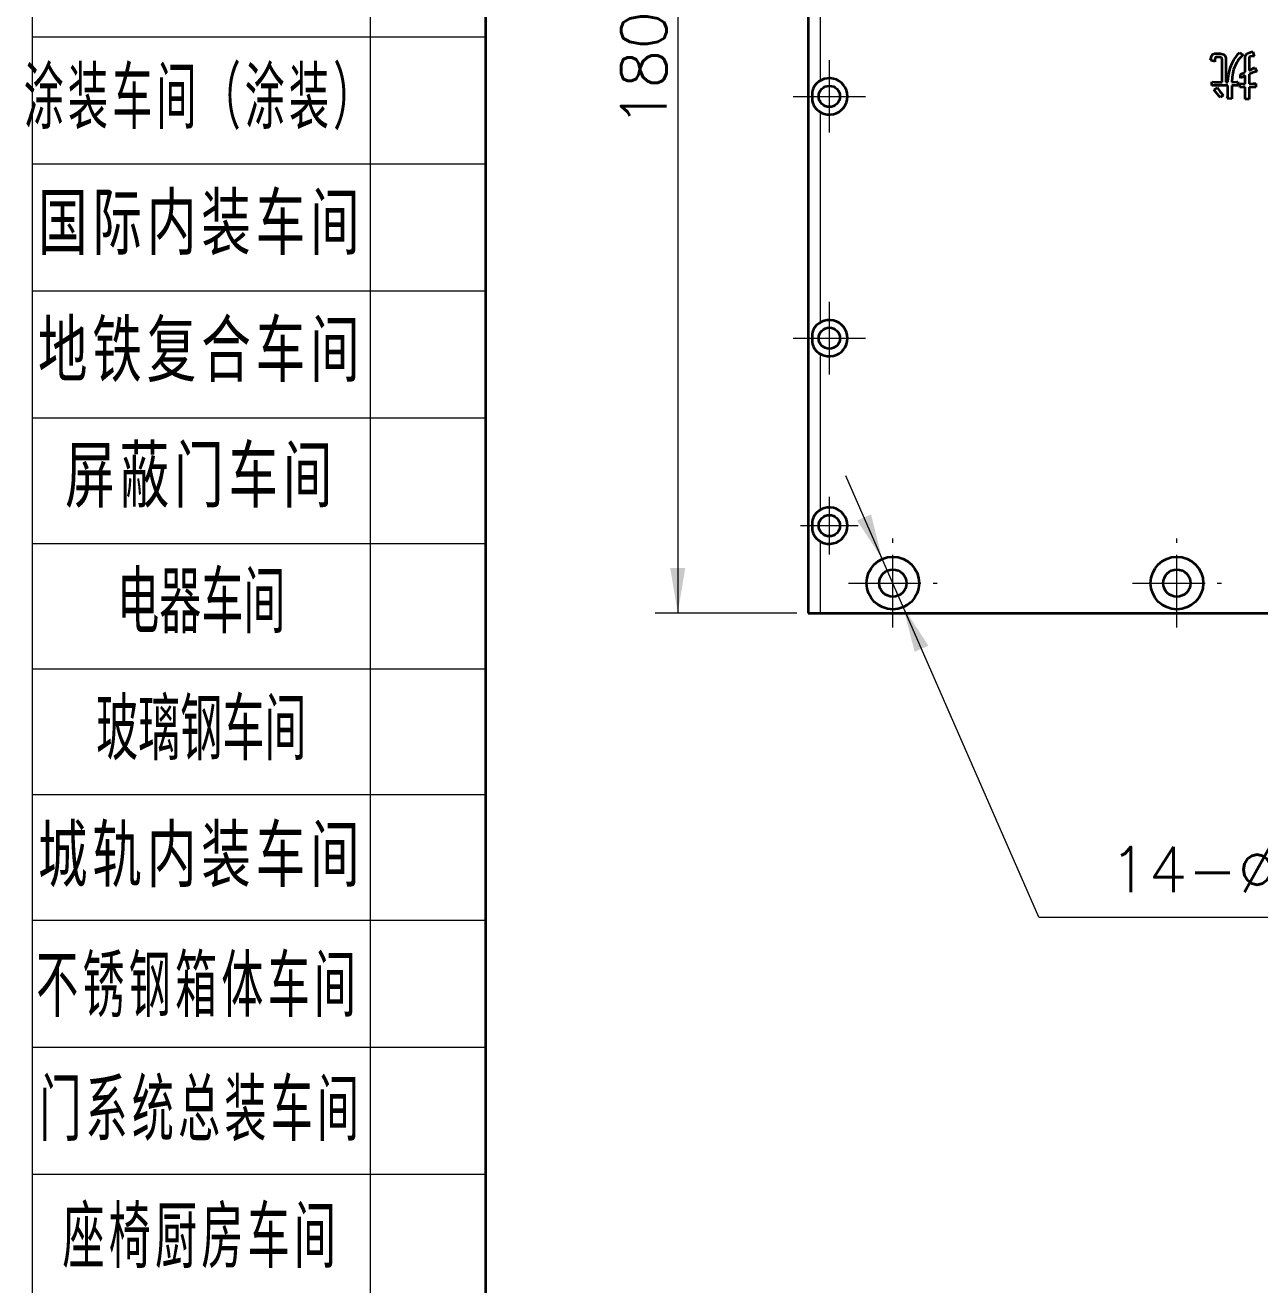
# Model space of a CAD drawing. Header units: millimetres. Extents: x -631 to 3210, y -446 to 2288.
# Drawn here: x -631.2 to -426.9, y -15.9 to 192.4 of the extents above; entities that cross this region are included whole.
import ezdxf
from ezdxf.enums import TextEntityAlignment as Align

# ---------------------------------------------------------------- set-up
doc = ezdxf.new("R2010")
doc.units = ezdxf.units.MM
doc.linetypes.add('点画线', pattern=[18, 12, -2, 2, -2])
doc.layers.get('0').update_dxf_attribs({"lineweight": 18})
for name, color, linetype, lineweight in [('中心线层', 1, '点画线', 18), ('尺寸线层', 3, 'Continuous', 18), ('粗实线层', 7, 'Continuous', 35), ('细实线层', 7, 'Continuous', 18)]:
    doc.layers.add(name, color=color, linetype=linetype, lineweight=lineweight)
doc.styles.get("Standard").update_dxf_attribs({"font": 'txt.shx', "bigfont": 'gbcbig.shx'})
doc.styles.add('标准', font='', dxfattribs={"width": 0.667})
doc.styles.get('标准').set_extended_font_data('宋体')
doc.dimstyles.get("Standard").update_dxf_attribs({"dimscale": 3, "dimtxt": 0.18, "dimasz": 0.18, "dimexe": 0.18, "dimexo": 0.0625, "dimgap": 0.09, "dimtad": 0, "dimtih": 1, "dimtoh": 1, "dimdec": 4, "dimzin": 0, "dimdsep": 46, "dimtxsty": 'Standard', "dimcen": 0.09, "dimdle": 0.36, "dimadec": 0, "dimazin": 0, "dimtfac": 1, "dimtdec": 4, "dimtofl": 0, "dimtmove": 0, "dimatfit": 3, "dimfxl": 0, "dimtolj": 1, "dimtzin": 0, "dimarcsym": 0})

# ---------------------------------------------------------------- blocks, each defined once
blk = doc.blocks.new('*X2')
at = {"layer": '尺寸线层', "linetype": 'Continuous'}
for p, q in [((-191.369, 91.487), (-191.369, -90.212)), ((-185, 63.487), (-210, 63.487)), ((-185, 56.487), (-210, 56.487)), ((-185, 49.487), (-210, 49.487)), ((-185, 42.487), (-210, 42.487)), ((-185, 35.562), (-210, 35.562)), ((-185, 35.562), (-210, 35.562)), ((-185, 28.638), (-210, 28.638)), ((-185, 28.638), (-210, 28.638)), ((-185, 21.713), (-210, 21.713)), ((-185, 21.713), (-210, 21.713)), ((-185, 14.788), (-210, 14.788)), ((-185, 7.788), (-210, 7.788)), ((-185, 0.788), (-210, 0.788))]:
    blk.add_line(p, q, dxfattribs=at)
at = {"layer": '粗实线层'}
blk.add_line((-185, -143.5), (-185, 143.5), dxfattribs=at)
at = {"layer": '细实线层'}
blk.add_line((-210, -148.5), (-210, 148.5), dxfattribs=at)
at = {"layer": '尺寸线层', "linetype": 'Continuous', "char_height": 3, "attachment_point": 5, "style": '标准'}
for s, insert, width, line_spacing_factor in [('\\T1.1;\\W0.54149;涂装车间（涂装）', (-200.725, 60.062), 27.5396, 0.574243), ('\\T1.1;\\W0.667;国际内装车间', (-200.684, 53.138), 31.05866, 0.561905), ('\\T1.1;\\W0.667;地铁复合车间', (-200.684, 46.138), 31.05866, 0.561905), ('\\T1.1;\\W0.667;屏蔽门车间', (-200.684, 39.213), 31.05866, 0.561905), ('\\W1;{\\W0.567;\\T1;电器车间}', (-200.684, 32.288), 37.26294, 0.561905), ('\\W1;{\\W0.567;\\T1;玻璃钢车间}', (-200.684, 25.288), 37.26294, 0.564286), ('\\T1.1;城轨内装车间', (-200.684, 18.288), 18.63147, 1.15057), ('\\T1.1;{\\W0.567;不锈钢箱体车间}', (-200.854, 11.129), 18.63147, 1.15057), ('\\T1.1;{\\W0.567;门系统总装车间}', (-200.684, 4.288), 18.63147, 1.15057), ('\\T1.1;{\\W0.567;座椅厨房车间}', (-200.684, -2.712), 18.63147, 1.15057)]:
    blk.add_mtext(s, dxfattribs=dict(at, insert=insert, width=width, line_spacing_factor=line_spacing_factor))
at = {"layer": '尺寸线层', "style": '标准'}
for tag, height, width, p in [('T1', 2.5, 0.667, (-175, 146)), ('T2', 2.5, 0.667, (-105, 146)), ('T3', 2.5, 0.667, (-35, 146)), ('T4', 2.5, 0.667, (35, 146)), ('T5', 2.5, 0.667, (105, 146)), ('T6', 2.5, 0.667, (175, 146)), ('R1', 2.5, 0.667, (207.5, 111.375)), ('SQE', 3.5, 0.667, (-188.184, 80.987)), ('试制车间', 3.5, 0.28375, (-188.184, 73.987)), ('涂装车间（装配）', 3.5, 0.147264, (-188.184, 66.987)), ('涂装车间（涂装）', 3.5, 0.147264, (-188.184, 59.987)), ('国际内装车间', 3.5, 0.189302, (-188.184, 52.987)), ('地铁复合车间', 3.5, 0.186278, (-188.184, 46.025)), ('屏蔽门车间', 3.5, 0.225254, (-188.184, 39.138)), ('R2', 2.5, 0.667, (207.5, 37.125)), ('电器车间', 3.5, 0.292284, (-188.184, 32.213)), ('玻璃钢车间', 3.5, 0.225603, (-188.184, 25.288)), ('城轨内装车间', 3.5, 0.186278, (-188.184, 18.288)), ('不锈钢箱体车间', 3.5, 0.15932, (-188.184, 11.288)), ('门系统总装车间', 3.5, 0.161527, (-188.184, 4.288)), ('座椅厨房车间', 3.5, 0.186516, (-188.184, -2.712)), ('碳钢车间', 3.5, 0.28375, (-188.184, -9.712)), ('铝不锈钢车间', 3.5, 0.186397, (-188.184, -16.712)), ('风挡车间', 3.5, 0.284026, (-188.184, -23.712)), ('风道车间', 3.5, 0.284026, (-188.184, -30.712)), ('动车内装车间', 3.5, 0.186397, (-188.184, -37.712)), ('R3', 2.5, 0.667, (207.5, -37.125)), ('采购部', 3.5, 0.378308, (-188.184, -44.712)), ('检修服务部', 3.5, 0.223014, (-188.184, -51.712)), ('品管部', 3.5, 0.389426, (-188.184, -58.712)), ('生产保障部', 3.5, 0.223356, (-188.184, -65.712)), ('工业化部', 3.5, 0.281557, (-188.184, -72.712)), ('研发部', 3.5, 0.3788, (-188.184, -79.712)), ('旧底图总号', 3, 0.667, (-197.5, -100.5)), ('R4', 2.5, 0.667, (207.5, -111.375)), ('底图总号', 3, 0.667, (-197.5, -113.5)), ('签字', 3, 0.667, (-197.5, -126.5)), ('日期', 3, 0.667, (-197.5, -139.5)), ('B1', 2.5, 0.667, (-175, -146)), ('B2', 2.5, 0.667, (-105, -146)), ('B3', 2.5, 0.667, (-35, -146)), ('B4', 2.5, 0.667, (35, -146)), ('B5', 2.5, 0.667, (105, -146)), ('B6', 2.5, 0.667, (175, -146))]:
    blk.add_attdef(tag, text='', height=height, dxfattribs=dict(at, width=width)).set_placement(p, align=Align.MIDDLE_CENTER)
at = {"layer": '尺寸线层', "style": '标准', "width": 0.667}
blk.add_attdef('图号', text='', height=5.335, rotation=180, dxfattribs=at).set_placement((-160, 138.5), align=Align.MIDDLE_CENTER)
blk = doc.blocks.new('*X21')
at = {"layer": '尺寸线层', "linetype": 'Continuous'}
for points in [[(-523.23, 275.18), (-521.98, 267.68), (-524.48, 267.68)], [(-523.23, 95.18), (-521.98, 102.68), (-524.48, 102.68)]]:
    blk.add_hatch(color=0, dxfattribs=at).paths.add_polyline_path(points, flags=0)
at = {"layer": '尺寸线层', "color": 0, "linetype": 'Continuous'}
for p, q in [((-503.53, 275.18), (-526.98, 275.18)), ((-523.23, 275.18), (-523.23, 95.18)), ((-503.53, 95.18), (-526.98, 95.18))]:
    blk.add_line(p, q, dxfattribs=at)
at = {"layer": '尺寸线层', "color": 0, "insert": (-528.85, 185.18), "char_height": 7.5, "width": 36.4286, "attachment_point": 5, "rotation": 90}
blk.add_mtext('180', dxfattribs=at)
blk = doc.blocks.new('*X305')
at = {"layer": '尺寸线层', "linetype": 'Continuous'}
for points in [[(-489.4, 104.16), (-493.55, 110.53), (-491.26, 111.53)], [(-485.91, 96.19), (-484.05, 88.82), (-481.76, 89.82)]]:
    blk.add_hatch(color=0, dxfattribs=at).paths.add_polyline_path(points, flags=0)
at = {"layer": '尺寸线层', "color": 0, "linetype": 'Continuous'}
for q in [(-495.41, 117.9), (-382.45, 44.91)]:
    blk.add_line((-463.47, 44.91), q, dxfattribs=at)
at = {"layer": '尺寸线层', "color": 0, "insert": (-419.21, 51.64), "char_height": 7.5, "width": 147.0476, "attachment_point": 5}
blk.add_mtext('14-%%C8,7深0.6', dxfattribs=at)

msp = doc.modelspace()

# ---------------------------------------------------------------- linework, layer by layer
at = {"color": 7, "lineweight": 35}
for p, q in [((-501.652, 275.176), (-501.652, 95.176)), ((-499.652, 95.176), (-203.652, 95.176))]:
    msp.add_line(p, q, dxfattribs=at)
at = {"color": 7, "lineweight": 13}
for p, q in [((-499.652, 218.078), (-499.652, 183.274)), ((-499.652, 178.078), (-499.652, 143.274)), ((-499.652, 138.078), (-499.652, 112.274))]:
    msp.add_line(p, q, dxfattribs=at)
at = {"color": 7, "lineweight": 35, "ltscale": 0.022754}
msp.add_line((-434.405, 187.749), (-433.495, 187.749), dxfattribs=at)
at = {"color": 7, "lineweight": 35, "ltscale": 0.010107}
msp.add_line((-433.664, 187.176), (-434.068, 187.176), dxfattribs=at)
at = {"color": 7, "lineweight": 35, "ltscale": 0.089326}
msp.add_line((-433.158, 183.03), (-433.158, 186.603), dxfattribs=at)
at = {"color": 7, "lineweight": 35, "ltscale": 0.093539}
msp.add_line((-432.551, 186.771), (-432.551, 183.03), dxfattribs=at)
at = {"color": 7, "lineweight": 35, "ltscale": 0.061517}
msp.add_line((-429.349, 184.715), (-429.349, 187.176), dxfattribs=at)
at = {"color": 7, "lineweight": 35, "ltscale": 0.052248}
msp.add_line((-428.708, 187.041), (-428.708, 184.951), dxfattribs=at)
at = {"color": 7, "lineweight": 35, "ltscale": 0.033708}
msp.add_line((-429.349, 182.76), (-429.349, 184.108), dxfattribs=at)
at = {"color": 7, "lineweight": 35, "ltscale": 0.039606}
msp.add_line((-428.708, 184.344), (-428.708, 182.76), dxfattribs=at)
at = {"color": 7, "lineweight": 35, "ltscale": 0.015169}
for p, q in [((-434.877, 182.457), (-434.877, 183.063)), ((-430.562, 183.063), (-430.562, 182.457)), ((-430.259, 182.187), (-430.259, 182.794)), ((-427.596, 182.794), (-427.596, 182.187))]:
    msp.add_line(p, q, dxfattribs=at)
at = {"color": 7, "lineweight": 35, "ltscale": 0.0177}
msp.add_line((-433.866, 183.03), (-433.158, 183.03), dxfattribs=at)
at = {"color": 7, "lineweight": 35, "ltscale": 0.039612}
msp.add_line((-432.214, 182.49), (-433.798, 182.49), dxfattribs=at)
at = {"color": 7, "lineweight": 35, "ltscale": 0.008423}
msp.add_line((-432.551, 183.03), (-432.214, 183.03), dxfattribs=at)
at = {"color": 7, "lineweight": 35, "ltscale": 0.036236}
msp.add_line((-432.214, 181.041), (-432.214, 182.49), dxfattribs=at)
at = {"color": 7, "lineweight": 35, "ltscale": 0.017688}
msp.add_line((-428.675, 180.232), (-429.382, 180.232), dxfattribs=at)
at = {"color": 7, "lineweight": 13, "ltscale": 0.297548}
msp.add_line((-499.652, 107.078), (-499.652, 95.176), dxfattribs=at)
at = {"color": 7, "lineweight": 35, "ltscale": 0.05}
msp.add_line((-501.652, 95.176), (-499.652, 95.176), dxfattribs=at)
at = {"color": 7, "lineweight": 35}
for points in [[(-434.877, 187.412), (-434.742, 187.613), (-434.641, 187.681), (-434.405, 187.749)], [(-433.495, 187.749), (-433.263, 187.732), (-433.047, 187.675), (-432.868, 187.575), (-432.724, 187.43), (-432.622, 187.234), (-432.568, 187.02), (-432.551, 186.771)], [(-431.526, 186.191), (-431.243, 186.699), (-430.924, 187.185), (-430.563, 187.639), (-430.259, 187.951)], [(-430.259, 187.951), (-430.103, 187.779), (-429.909, 187.653), (-429.618, 187.546)], [(-429.349, 187.176), (-429.317, 187.39), (-429.221, 187.583), (-429.012, 187.782)], [(-429.012, 187.782), (-428.779, 187.881), (-428.289, 188.017), (-428.102, 188.052)], [(-435.113, 186.67), (-434.928, 187.265), (-434.877, 187.412)], [(-434.068, 187.176), (-434.206, 187.14), (-434.303, 187.037), (-434.337, 186.973)], [(-433.158, 186.603), (-433.17, 186.778), (-433.211, 186.925), (-433.293, 187.05), (-433.415, 187.132), (-433.664, 187.176)], [(-432.214, 183.03), (-432.167, 183.68), (-432.087, 184.327), (-431.973, 184.922), (-431.812, 185.506), (-431.526, 186.191)], [(-427.798, 187.344), (-428.211, 187.324), (-428.509, 187.259), (-428.608, 187.209), (-428.681, 187.135), (-428.708, 187.041)], [(-427.765, 185.457), (-427.55, 185.024), (-427.427, 184.816)], [(-431.27, 185.119), (-431.422, 184.503), (-431.514, 183.875), (-431.573, 183.03)], [(-430.191, 184.31), (-430.016, 184.378), (-429.679, 184.539), (-429.349, 184.715)], [(-427.427, 184.816), (-427.692, 184.744), (-428.204, 184.556), (-428.708, 184.344)], [(-434.877, 183.063), (-434.472, 183.049), (-433.866, 183.03)], [(-433.798, 182.49), (-434.662, 182.476), (-434.877, 182.457)], [(-434, 182.119), (-433.485, 181.433), (-432.989, 180.872)], [(-431.573, 183.03), (-430.765, 183.059), (-430.562, 183.063)], [(-430.562, 182.457), (-430.829, 182.479), (-431.573, 182.49)], [(-430.259, 182.794), (-429.713, 182.775), (-429.349, 182.76)], [(-429.382, 180.232), (-429.353, 181.027), (-429.349, 182.221)], [(-428.708, 182.76), (-428.041, 182.778), (-427.596, 182.794)], [(-428.708, 182.221), (-428.69, 181.027), (-428.675, 180.232)], [(-427.596, 182.187), (-427.89, 182.209), (-428.708, 182.221)], [(-432.315, 180.333), (-432.267, 180.466), (-432.224, 180.753), (-432.214, 181.041)], [(-431.54, 180.265), (-432.056, 180.323), (-432.315, 180.333)]]:
    msp.add_lwpolyline(points, dxfattribs=at)
for centre, radius in [((-498.152, 180.676), 1.75), ((-498.152, 140.676), 1.75), ((-498.152, 109.676), 1.75), ((-487.652, 100.176), 4.35), ((-440.652, 100.176), 4.35), ((-487.652, 100.176), 2.25), ((-440.652, 100.176), 2.25)]:
    msp.add_circle(centre, radius, dxfattribs=at)
for centre, radius, start, end in [((-427.279, 184.305), 3.997, 125.81438, 146.07921), ((-426.767, 188.204), 1.343, 186.49417, 219.82089), ((-435.332, 185.034), 1.651, 55.8153, 82.34275), ((-432.177, 186.431), 2.228, 165.89922, 180.77931), ((-425.998, 183.478), 5.522, 146.38176, 162.70609), ((-437.08, 201.71), 18.734, 296.54267, 299.81784), ((-498.152, 180.676), 3, 205.84193, 154.15807), ((-431.428, 183.934), 1.291, 349.69994, 16.91527), ((-425.723, 175.864), 9.007, 113.73938, 119.49569), ((-495.874, 180.701), 5.141, 165.55215, 180.27882), ((-436.034, 184.485), 3.119, 298.63417, 310.67892), ((-519.591, 109.064), 111.878, 39.65951, 40.51711), ((-379.269, 182.134), 52.305, 179.60969, 182.04715), ((-429.434, 172.076), 10.145, 89.52114, 94.66659), ((-495.908, 180.646), 5.108, 179.67299, 194.49755), ((-432.102, 179.356), 1.757, 120.34431, 140.72334), ((-495.874, 140.701), 5.141, 165.55215, 180.27882), ((-498.152, 140.676), 3, 205.84193, 154.15807), ((-495.908, 140.646), 5.108, 179.67299, 194.49755), ((-498.152, 109.676), 3, 205.84193, 154.15807), ((-495.874, 109.701), 5.141, 165.55215, 180.27882), ((-495.908, 109.646), 5.108, 179.67299, 194.49755)]:
    msp.add_arc(centre, radius, start, end, dxfattribs=at)
at = {"layer": '中心线层'}
for p, q in [((-498.152, 174.676), (-498.152, 186.676)), ((-504.152, 180.676), (-492.152, 180.676)), ((-498.152, 134.676), (-498.152, 146.676)), ((-504.152, 140.676), (-492.152, 140.676)), ((-498.152, 104.926), (-498.152, 114.426)), ((-502.902, 109.676), (-493.402, 109.676)), ((-487.652, 92.826), (-487.652, 107.526)), ((-440.652, 92.826), (-440.652, 107.526)), ((-495.002, 100.176), (-480.302, 100.176)), ((-448.002, 100.176), (-433.302, 100.176))]:
    msp.add_line(p, q, dxfattribs=at)

# ---------------------------------------------------------------- block references
at = {"xscale": 3, "yscale": 3, "zscale": 3}
msp.add_blockref('*X2', (0, 0), dxfattribs=at)

# ---------------------------------------------------------------- dimensions: what is measured, and where the dimension line sits
at = {"layer": '尺寸线层'}
dim = msp.add_linear_dim(base=(-523.228, 95.176), p1=(-501.652, 275.176), p2=(-501.652, 95.176), angle=90, dimstyle='Standard', override={"dimtxt": 2.5, "dimasz": 2.5, "dimexe": 1.25, "dimexo": 0.625, "dimgap": 0.625, "dimtad": 1, "dimtih": 0, "dimtoh": 0, "dimdec": 2, "dimzin": 8, "dimdsep": 44, "dimsah": 1, "dimdle": 5, "dimtdec": 2, "dimtofl": 1, "dimatfit": 0, "dimtfill": 1, "dimtzin": 8}, dxfattribs=at)
dim.commit()
dim.dimension.update_dxf_attribs({"geometry": '*X21', "text_midpoint": (-523.228, 185.176)})
dim = msp.add_diameter_dim_2p(p1=(-489.396, 104.161), p2=(-485.909, 96.19), text='14-%%C8,7深0.6', dimstyle='Standard', override={"dimtxt": 2.5, "dimasz": 2.5, "dimexe": 1.25, "dimexo": 0.625, "dimgap": 0.625, "dimtad": 1, "dimdec": 2, "dimzin": 8, "dimdsep": 44, "dimsah": 1, "dimdle": 5, "dimtdec": 2, "dimtofl": 1, "dimtmove": 0, "dimatfit": 1, "dimtfill": 1, "dimtzin": 8}, dxfattribs=at)
dim.commit()
dim.dimension.update_dxf_attribs({"geometry": '*X305', "text_midpoint": (-463.469, 44.909), "dimtype": 163})

doc.saveas('drawing.dxf')
